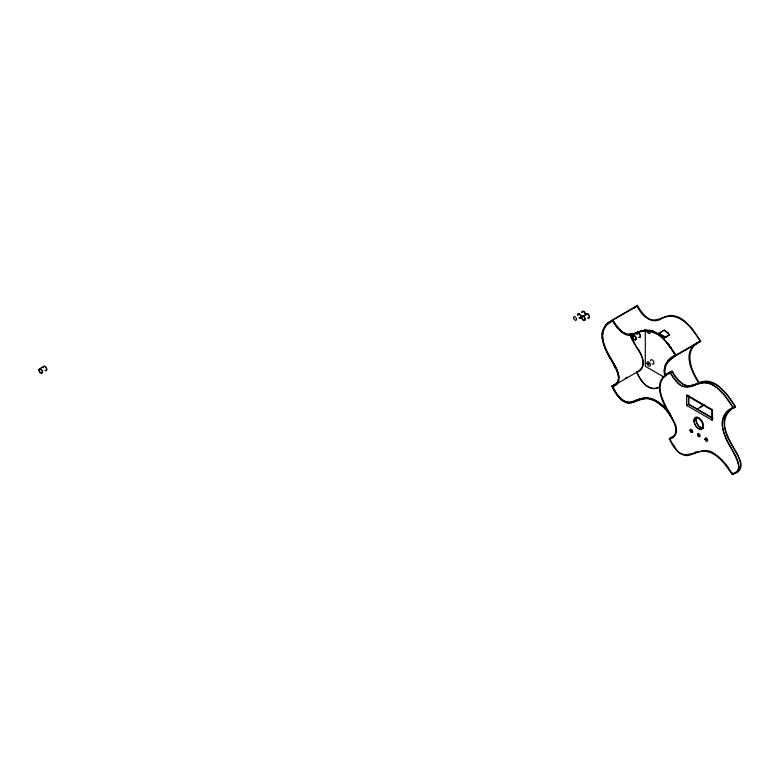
<?xml version="1.0" encoding="UTF-8"?>
<svg xmlns="http://www.w3.org/2000/svg" width="780" height="780" viewBox="0 0 780 780"><rect width="100%" height="100%" fill="white"/><g stroke="black" fill="none" stroke-linecap="round" stroke-linejoin="round"><path stroke-width="1.17" d="M676.016 355.475L668.821 360.838M735.54 406.848L726.901 394.339L719.384 386.685A27.28 15.756 60 0 0 709.751 381.673C700.645 378.641 692.299 389.161 683.582 384.355C678.463 381.303 675.061 376.174 672.184 371.104L670.02 372.352C673.949 379.285 680.56 389.171 689.851 386.87C695.624 385.047 701.425 381.664 707.684 383.097C719.823 386.236 727.37 398.307 733.375 408.106M700.791 341.191L692.143 328.673L684.625 321.029A27.28 15.756 60 0 0 675.002 316.017C665.896 312.985 657.55 323.495 648.823 318.689C643.705 315.647 640.302 310.518 637.435 305.438L612.661 319.741L605.748 324.86M618.384 379.343L618.491 377.91M601.926 334.181L602.452 330.788M664.852 370.227L665.408 366.805M618.121 380.523L618.384 379.246M617.731 381.566L618.121 380.425M602.452 330.886L605.748 324.763L608.712 322.101M665.408 366.912L666.695 363.665M617.224 382.473L617.731 381.459M666.695 363.763L671.853 358.069L700.674 341.386C682.549 348.884 691.06 370.578 699.182 382.493M617.224 382.375L615.976 383.945M703.979 404.654L699.933 407.228M616.639 383.165L615.283 384.511M704.486 405.025L697.622 408.837M668.236 373.464L665.272 376.116L664.931 373.591M731.377 409.422C714.08 424.349 734.35 445.01 740.161 460.648C742.423 465.543 740.356 472.631 734.438 473.314M633.292 308.5L635.057 307.32M668.401 373.961L670.157 372.781M696.92 342.917C681.613 352.492 691.957 372.352 699.056 383.682M732.03 408.369C717.346 417.339 726.287 436.527 733.21 447.466C737.246 453.96 746.46 468.429 735.033 472.69M615.283 384.413L613.841 385.378M633.477 307.808L637.435 305.438M672.184 371.104C647.634 380.601 664.794 406.127 673.052 420.878C676.124 425.948 677.879 434.86 671.2 437.892A31.756 18.33 60 0 1 669.259 438.604C672.604 446.023 677.898 455.101 686.907 455.656C692.923 454.896 698.178 450.84 704.418 451.181C717.483 452.322 725.449 464.802 732.274 474.562C744.51 470.827 736.388 456.281 731.874 449.348M39.517 368.764L43.768 366.317M669.708 413.985C662.22 401.729 646.62 392.964 633.126 401.768C623.064 405.405 615.966 394.348 612.417 386.529C624.088 382.473 616.736 367.302 611.734 360.389C603.944 349.128 595.111 327.746 612.641 320.307L637.065 306.209C641.375 315.393 651.729 325.494 662.24 318.298C679.107 310.108 692.718 328.79 700.079 341.152L675.665 355.251C667.319 358.332 662.561 367.673 665.008 376.165M659.022 333.109L664.316 330.057A29.835 17.228 60 0 1 667.924 332.904L669.63 334.971L664.316 338.032A32.136 18.554 60 0 0 660.845 334.893L659.022 333.109A31.151 17.989 60 0 1 664.316 337.613L664.316 338.032M659.022 333.518L664.336 330.047M664.316 337.594L669.63 334.532M612.553 387.67L611.9 385.993L618.091 382.424M625.316 378.251L627.383 377.062M612.358 386.383L636.773 372.284C647.878 369.145 642.262 353.769 637.172 347.87M733.258 408.301L735.423 407.053C705.286 420.196 735.637 447.349 738.826 466.684C738.777 468.663 738.007 470.662 736.505 471.978C731.211 477.38 729.125 466.547 725.439 463.885C722.241 460.044 718.712 456.388 714.451 453.716C701.62 443.03 684.508 465.163 674.924 447.203C674.066 444.551 666.841 438.711 672.526 437.726C677.264 435.152 677.264 428.776 675.353 424.378C668.558 408.847 646.513 382.463 672.165 371.67C676.475 380.854 686.839 390.946 697.349 383.75C714.217 375.57 727.828 394.241 735.189 406.614C714.948 413.332 722.758 435.913 731.406 448.51M686.663 405.454L712.491 420.361L712.491 409.744L686.663 394.826L686.663 405.454L688.828 404.196L712.9 418.099M694.005 420.459L695.818 419.406M669.259 438.604L671.424 437.356A31.756 18.33 60 0 0 673.364 436.634M690.183 430.16L691.421 429.439M697.642 434.46L698.315 434.07M705.217 438.838L706.241 438.253M732.274 474.562L733.717 473.723M611.5 321.584L612.632 320.97L617.302 327.883L622.177 332.69L626.262 334.893L630.094 335.41A29.123 16.819 60 0 0 631.556 335.195C644.231 327.619 660.085 331.325 667.69 344.399M614.562 384.891L613.841 385.281A31.756 18.33 60 0 1 611.9 385.993M636.022 306.755L637.065 306.209M671.131 372.216L672.165 371.67M612.407 319.673L612.914 320.005M695.165 452.185L695.692 451.981M628.124 334.357L633.409 333.655L642.223 330.447M635.456 332.894L644.738 330.018M637.455 400.647L631.41 402.87M694.883 452.829L696.979 452M659.548 386.929C648.95 392.73 640.214 380.659 636.782 372.314M633.35 402.314L639.668 399.838M672.731 437.453L671.97 437.95M639.668 399.935L644.456 398.697M631.449 334.132L633.409 333.557M658.115 387.913C647.595 391.55 640.224 379.957 636.675 371.699M641.989 399.253C651.729 396.494 660.767 403.64 666.588 410.699M631.41 402.773C625.092 404.459 619.856 398.892 616.463 394.27M644.738 330.115L650.227 330.418A27.28 15.756 60 0 1 659.861 335.429L667.378 343.073L671.502 348.514M629.548 403.046L626.155 402.558M628.124 334.464L624.058 332.992M649.828 398.882L655.912 401.232L662.805 406.653M626.73 334.191L622.781 332.202M667.924 332.894L666.413 332.046A32.419 18.72 60 0 1 669.62 334.971M658.817 333.245L666.11 337.457M664.024 377.11L645.294 366.298L645.294 330.242M686.663 395.645L711.789 410.153L711.789 419.952M712.237 418.129L688.467 404.401L688.467 396.142M664.336 330.457L666.295 331.929M622.996 401.076L620.129 398.707M621.562 331.276L622.781 332.299M621.562 331.373L615.4 324.236M663.497 338.647L659.861 335.322A27.28 15.756 60 0 0 650.227 330.32M620.392 330.349L616.268 325.484M618.813 397.332L615.449 392.779M668.928 412.601C663.205 405.512 655.775 397.751 645.996 397.761A44.128 25.477 60 0 0 644.173 397.878L630.952 401.983A28.139 16.244 60 0 1 629.401 402.226L625.102 401.427L620.734 398.434L616.434 393.305L612.826 386.851L616.746 384.569L618.823 381.059L619.067 376.399L617.438 370.753A26.735 15.434 60 0 0 616.356 368.384L614.572 364.972M666.588 410.592L671.853 417.583M669.23 412.99L669.688 413.575M669.844 413.78L670.468 414.609M667.378 342.976L675.899 355.085M670.625 415.691L671.853 417.485M614.601 323.027L615.4 324.344M675.665 355.251C668.304 342.878 654.693 324.207 637.825 332.387C627.315 339.593 616.951 329.491 612.641 320.307M614.542 391.316L615.449 392.876M613.88 321.848L614.601 323.125M733.268 407.716L724.737 395.587L717.22 387.933A27.28 15.756 60 0 0 707.587 382.921C697.593 380.65 685.493 392.555 677.41 382.415C674.583 379.567 672.321 376.204 670.361 372.713M613.226 320.746L613.88 321.955M613.753 389.941L614.542 391.414M636.149 346.291L637.075 347.939M635.681 345.462L629.86 334.103M612.661 319.741L613.226 320.853M613.265 362.622C607.503 351.799 596.768 336.697 606.742 325.221A62.312 35.977 60 0 1 611.52 321.623M613.529 363.09L614.055 364.036M616.931 371.065L608.644 355.397M610.535 358.946L606.811 351.848M613.08 388.674L613.753 390.039M614.162 365.42L615.693 368.365M612.553 387.572L613.08 388.781M629.918 333.957C631.508 344.546 651.856 360.828 638.606 370.978A31.756 18.33 60 0 1 637.913 371.28M605.143 348.25L606.811 351.956M603.73 344.643L605.143 348.358M671.424 437.356L671.678 438.029M616.931 370.968L617.663 373.064M602.657 341.045L603.73 344.74M617.663 372.967L618.15 374.887M664.677 376.243L664.131 369.944L665.301 364.621L668.996 359.248L675.139 355.046L674.212 353.594A64.672 37.342 60 0 0 667.7 344.38M602.033 337.516L602.657 341.143M618.15 374.78L618.491 378.017M601.926 334.084L602.033 337.613M664.852 370.13L664.931 373.688M688.828 395.479L688.828 404.196M43.261 367.76A2.506 1.443 60 0 1 44.801 366.327A2.506 1.443 60 0 1 46.78 369.301A2.506 1.443 60 0 1 45.142 370.588M43.514 366.971A2.262 1.306 60 0 1 45.318 366.844A2.262 1.306 60 0 1 46.615 369.447A2.262 1.306 60 0 1 45.24 370.441M581.909 312.331A2.506 1.443 60 0 1 584.298 311.942A2.506 1.443 60 0 1 585.097 315.539M584.015 315.5A2.262 1.306 60 0 1 583.791 315.403M582.075 312.439A2.262 1.306 60 0 1 584.395 312.253A2.262 1.306 60 0 1 584.727 315.5M577.658 314.925A2.506 1.443 60 0 1 579.511 313.96A2.506 1.443 60 0 1 581.188 317.158A2.506 1.443 60 0 1 579.179 317.821M577.834 315.023A2.262 1.306 60 0 1 579.433 314.096A2.262 1.306 60 0 1 581.032 316.875A2.262 1.306 60 0 1 579.433 317.801M585.946 314.662A2.506 1.443 60 0 1 587.798 313.833A2.506 1.443 60 0 1 589.485 316.894A2.506 1.443 60 0 1 587.71 317.869M586.111 314.769A2.262 1.306 60 0 1 587.633 313.94A2.262 1.306 60 0 1 589.29 316.436A2.262 1.306 60 0 1 588.169 317.86M577.97 314.993A2.087 1.209 60 0 1 579.452 314.194A2.087 1.209 60 0 1 580.915 316.719A2.087 1.209 60 0 1 579.501 317.635M636.928 334.259A2.506 1.443 60 0 1 638.693 333.235A2.506 1.443 60 0 1 640.468 336.297A2.506 1.443 60 0 1 638.693 337.321M637.094 334.23A2.262 1.306 60 0 1 638.576 333.372A2.262 1.306 60 0 1 640.253 335.79A2.262 1.306 60 0 1 639.249 337.331M703.209 428.298A6.757 3.9 60 0 1 697.573 424.7A6.757 3.9 60 0 1 696.15 417.573M703.014 427.84A6.26 3.607 60 0 1 697.622 424.252A6.26 3.607 60 0 1 696.667 417.553M650.423 360.76A2.467 1.423 60 0 1 652.285 359.97A2.467 1.423 60 0 1 653.903 363.051A2.467 1.423 60 0 1 652.041 363.851M649.759 330.427A2.467 1.423 60 0 1 649.34 333.518A2.467 1.423 60 0 1 646.854 330.32M653.64 331.11A2.467 1.423 60 0 1 652.012 331.159M668.831 344.555A2.467 1.423 60 0 1 668.362 343.688M648.034 330.895C648.833 333.538 649.525 329.843 648.034 330.847M648.053 363.577C649.018 366.269 649.389 362.32 648.063 363.529M39.029 370.315A2.506 1.443 60 0 0 41.925 373.142A2.506 1.443 60 0 0 41.35 369.34A2.506 1.443 60 0 0 39.029 370.315M39.195 370.373A2.262 1.306 60 0 0 41.818 372.938A2.262 1.306 60 0 0 41.291 369.486A2.262 1.306 60 0 0 39.195 370.373M581.734 317.665A2.506 1.443 60 0 0 584.63 320.492A2.506 1.443 60 0 0 584.044 316.68A2.506 1.443 60 0 0 581.734 317.665M581.89 317.723A2.262 1.306 60 0 0 584.512 320.278A2.262 1.306 60 0 0 583.986 316.836A2.262 1.306 60 0 0 581.89 317.723M573.583 318.006A2.087 1.209 60 0 0 576.03 320.278A2.087 1.209 60 0 0 575.445 317.06A2.087 1.209 60 0 0 573.583 318.006M632.707 337.116A2.506 1.443 60 0 0 635.602 339.944A2.506 1.443 60 0 0 635.027 336.131A2.506 1.443 60 0 0 632.707 337.116M632.873 337.174A2.262 1.306 60 0 0 635.495 339.729A2.262 1.306 60 0 0 634.969 336.287A2.262 1.306 60 0 0 632.873 337.174M690.193 430.394A1.755 1.014 60 0 0 692.201 432.432A1.755 1.014 60 0 0 691.86 429.79A1.755 1.014 60 0 0 690.193 430.394M697.651 434.704A1.755 1.014 60 0 0 699.66 436.741A1.755 1.014 60 0 0 699.319 434.099A1.755 1.014 60 0 0 697.651 434.704M705.237 439.072A1.755 1.014 60 0 0 707.236 441.119A1.755 1.014 60 0 0 706.894 438.477A1.755 1.014 60 0 0 705.237 439.072M694.063 421.356A6.757 3.9 60 0 0 701.795 429.234A6.757 3.9 60 0 0 700.489 419.045A6.757 3.9 60 0 0 694.063 421.356M694.054 421.697A6.26 3.607 60 0 0 701.21 428.99A6.26 3.607 60 0 0 700.011 419.562A6.26 3.607 60 0 0 694.054 421.697M690.193 430.735A1.248 0.722 60 0 0 691.616 432.188A1.248 0.722 60 0 0 691.382 430.306A1.248 0.722 60 0 0 690.193 430.735M697.651 435.045A1.248 0.722 60 0 0 699.075 436.498A1.248 0.722 60 0 0 698.841 434.616A1.248 0.722 60 0 0 697.651 435.045M705.227 439.413A1.248 0.722 60 0 0 706.66 440.875A1.248 0.722 60 0 0 706.417 438.994A1.248 0.722 60 0 0 705.227 439.413M646.922 363.412A2.467 1.423 60 0 0 649.808 366.113A2.467 1.423 60 0 0 649.145 362.329A2.467 1.423 60 0 0 646.922 363.412"/></g></svg>
